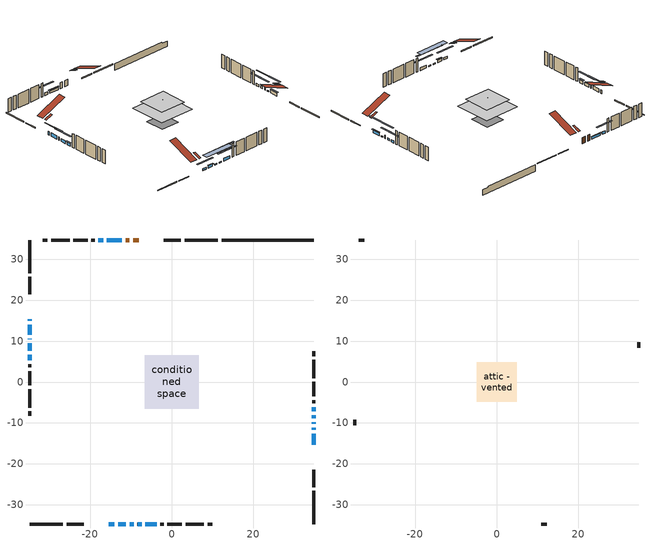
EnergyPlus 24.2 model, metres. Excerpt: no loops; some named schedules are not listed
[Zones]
conditioned space
 floor outside (Floor1 construction): -2.36,-2.36 -2.36,2.36 2.36,2.36 2.36,-2.36 z0.46
 floor adiabatic (AdiabaticFloorConstruction): -6.56,-6.56 -6.56,6.56 6.56,6.56 6.56,-6.56 z2.9
 floor foundation (Slab1 construction): -3.48,-3.48 -3.48,3.48 3.48,3.48 3.48,-3.48 z-1.83
 floor foundation (Slab2 construction): -2.5,-2.5 -2.5,2.5 2.5,2.5 2.5,-2.5 z0
 wall outside (RimJoist1 construction): 11.26,34.75 3.15,34.75 / -34.75,-34.75 -26.63,-34.75 / -34.75,34.75 -34.75,26.63 / 34.75,-34.75 34.75,-26.63 z0.46:0.76
 wall outside (RimJoist2 construction): 2.22,34.75 -2.01,34.75 / -25.7,-34.75 -21.47,-34.75 / -34.75,25.7 -34.75,21.47 / 34.75,-25.7 34.75,-21.47 z0.46:0.76
 wall outside (AdiabaticWallConstruction 1): -8.08,34.75 -9.48,34.75 / -10.41,34.75 -11.3,34.75 z0.46:2.49
 wall outside (AdiabaticWallConstruction): -34.75,15.41 -34.75,14.99 / -34.75,10.59 -34.75,10.4 / 34.75,-10.25 34.75,-9.83 z0.46:1.68; -15.41,-34.75 -14.01,-34.75 z0.46:1.07; -34.75,14.06 -34.75,11.52 z0.46:1.73; 34.75,-15.41 34.75,-12.61 / -34.75,9.47 -34.75,7.64 / -34.75,6.72 -34.75,5.32 z0.46:1.53; -12.22,34.75 -15.88,34.75 / -13.08,-34.75 -11.25,-34.75 z0.46:1.27; 34.75,-11.69 34.75,-11.17 / -10.33,-34.75 -9.31,-34.75 / -8.38,-34.75 -7.36,-34.75 z0.46:0.82; 34.75,-8.9 34.75,-8.09 / 34.75,-7.16 34.75,-6.14 z0.46:1.28; -16.81,34.75 -17.93,34.75 / -6.43,-34.75 -3.69,-34.75 z0.46:1.38
 wall outside (Wall1 construction): -18.86,34.75 -19.64,34.75 / -2.76,-34.75 -1.98,-34.75 / -34.75,4.39 -34.75,3.61 / 34.75,-5.21 34.75,-4.43 z0.46:5.34
 wall outside (Wall2 construction): -20.57,34.75 -24.09,34.75 / -1.05,-34.75 2.47,-34.75 / -34.75,2.68 -34.75,-0.84 / 34.75,-3.5 34.75,0.02 z0.46:5.34
 wall outside (Wall3 construction): -25.01,34.75 -29.49,34.75 / 3.4,-34.75 7.88,-34.75 / -34.75,-1.77 -34.75,-6.25 / 34.75,0.95 34.75,5.42 z0.46:5.34
 wall outside (Wall4 construction): -30.42,34.75 -31.55,34.75 / 8.8,-34.75 9.93,-34.75 / -34.75,-7.18 -34.75,-8.3 / 34.75,6.35 34.75,7.48 z0.46:5.34
 wall foundation (FoundationWall1 construction): 12.19,34.75,-1.83 12.19,34.75,0.46 32.49,34.75,0.46 32.49,34.75,0.06 34.75,34.75,0.06 34.75,34.75,-1.83
 window (WindowConstruction 11): -34.75,15.41 -34.75,14.99 z0.46:1.68
 window (WindowConstruction 4): -15.41,-34.75 -14.01,-34.75 z0.46:1.07
 window (WindowConstruction 5): -34.75,14.06 -34.75,11.52 z0.46:1.73
 window (WindowConstruction 6): 34.75,-15.41 34.75,-12.61 z0.46:1.53
 window (WindowConstruction 7): -12.22,34.75 -15.88,34.75 z0.46:1.27
 window (WindowConstruction 8): -13.08,-34.75 -11.25,-34.75 z0.46:1.27
 window (WindowConstruction 12): -34.75,10.59 -34.75,10.4 z0.46:1.68
 window (WindowConstruction 9): -34.75,9.47 -34.75,7.64 z0.46:1.53
 window (WindowConstruction 10): -34.75,6.71 -34.75,5.32 z0.46:1.53
 window (WindowConstruction 14): 34.75,-11.69 34.75,-11.18 z0.46:0.82
 window (WindowConstruction 15): -10.32,-34.75 -9.31,-34.75 z0.46:0.82
 window (WindowConstruction 16): -8.38,-34.75 -7.36,-34.75 z0.46:0.82
 window (WindowConstruction 13): 34.75,-10.25 34.75,-9.83 z0.46:1.68
 window (WindowConstruction): 34.75,-8.9 34.75,-8.09 z0.46:1.27
 window (WindowConstruction 1): 34.75,-7.16 34.75,-6.14 z0.46:1.27
 window (WindowConstruction 2): -16.81,34.75 -17.93,34.75 z0.46:1.37
 window (WindowConstruction 3): -6.43,-34.75 -3.69,-34.75 z0.46:1.37
 door (Door): -8.08,34.75 -9.48,34.75 z0.46:2.49
 door (Door 1): -10.41,34.75 -11.29,34.75 z0.46:2.49
 ceiling adiabatic (AdiabaticFloorConstruction): 6.56,-6.56 6.56,6.56 -6.56,6.56 -6.56,-6.56 z2.9
 roof outside (Roof2 construction): -7.15,34.75,5.34 -7.15,32.2,6.4 -6.46,32.2,6.4 -6.46,34.75,5.34; -16.34,-34.75,5.34 -16.34,-32.2,6.4 -17.03,-32.2,6.4 -17.03,-34.75,5.34; -34.75,16.34,5.34 -32.2,16.34,6.4 -32.2,17.03,6.4 -34.75,17.03,5.34; 34.75,-16.34,5.34 32.2,-16.34,6.4 32.2,-17.03,6.4 34.75,-17.03,5.34
attic - vented
 floor to conditioned space (Floor2 construction Reversed): -4.88,-4.88 -4.88,4.88 4.88,4.88 4.88,-4.88 z5.34
 floor to conditioned space (Floor4 construction Reversed): -0.96,-0.96 -0.96,0.96 0.96,0.96 0.96,-0.96 z5.34
 wall outside (Wall5 construction): -32.48,34.75 -33.82,34.75 / 10.86,-34.75 12.2,-34.75 / -34.75,-9.23 -34.75,-10.57 / 34.75,8.41 34.75,9.75 z0.46:5.34
 roof outside (Roof1 construction): -5.53,34.75,5.34 -5.53,25.19,9.32 -2.94,25.19,9.32 -2.94,34.75,5.34; -17.95,-34.75,5.34 -17.95,-25.19,9.32 -20.54,-25.19,9.32 -20.54,-34.75,5.34; -34.75,17.95,5.34 -25.19,17.95,9.32 -25.19,20.54,9.32 -34.75,20.54,5.34; 34.75,-17.95,5.34 25.19,-17.95,9.32 25.19,-20.54,9.32 34.75,-20.54,5.34
shading: -11.37,-34.75 -18.05,-34.75 -18.05,-35.16 -11.37,-35.16 z3.71; -34.75,8.88 -34.75,16.7 -35.16,16.7 -35.16,8.88 z4.37; 34.75,-12.41 34.75,-15.61 35.16,-15.61 35.16,-12.41 z1.73; -16.08,34.75 -12.02,34.75 -12.02,35.16 -16.08,35.16 z1.47; -11.05,-34.75 -13.28,-34.75 -13.28,-35.16 -11.05,-35.16 z1.47; -34.75,5 -34.75,12.11 -35.16,12.11 -35.16,5 z4.17; -34.75,5.12 -34.75,6.92 -35.16,6.92 -35.16,5.12 z1.73; 34.75,-6.1 34.75,-16.77 35.16,-16.77 35.16,-6.1 z5.9; -4.23,-34.75 -15.4,-34.75 -15.4,-36.57 -4.23,-36.57 z5.9; -2.28,-34.75 -13.46,-34.75 -13.46,-35.16 -2.28,-35.16 z5.9; 34.75,-5.45 34.75,-11.54 35.16,-11.54 35.16,-5.45 z3.91; 34.75,-3.5 34.75,-9.8 35.16,-9.8 35.16,-3.5 z3.91; -20.57,34.75 -14.17,34.75 -14.17,35.16 -20.57,35.16 z4.01; -1.05,-34.75 -9.07,-34.75 -9.07,-35.16 -1.05,-35.16 z4.01
[Building]
Building 1: Terrain=Suburbs
[Site:Location]
Halifax Intl AP_NS: Latitude {deg}=44.88; Longitude {deg}=-63.51; Time Zone {hr}=-4; Elevation {m}=145; Keep Site Location Information=Yes
[Site:GroundTemperature:Shallow]
3.15511, 1.33576, 1.19006, 2.05344, 5.51939, 8.9692, 11.96, 13.8546, 14.0156, 12.4746, 9.56009, 6.2161
[Site:WaterMainsTemperature]
Calculation Method=Schedule; Temperature Schedule=mains temperature schedule
[Material] Roughness=Rough; Thermal Absorptance=0.9
Name | Thickness {m} | Conductivity {W/m-K} | Density {kg/m3} | Specific Heat {J/kg-K} | Solar Absorptance | Visible Absorptance
asphalt or fiberglass shingles | 0.00635 | 0.162714 | 1121.4 | 1465.45 | 0.4 | 0.4
ceiling stud and cavity | 0.1397 | 0.117711 | 65.682 | 1177.47 | 0.7 | 0.7
ceiling stud and cavity 1 | 0.1397 | 0.119845 | 65.682 | 1177.47 | 0.7 | 0.7
concrete 4.0 in. | 0.1016 | 1.803125 | 2242.8 | 837.4 | 0.7 | 0.7
concrete 8.0 in. | 0.2032 | 1.803125 | 2242.8 | 837.4 | 0.7 | 0.7
door material | 0.04445 | 0.0451087 | 512.64 | 1214.23 | 0.7 | 0.7
door material 1 | 0.04445 | 0.20624 | 512.64 | 1214.23 | 0.7 | 0.7
floor covering | 0.0127 | 0.0433444 | 54.468 | 1339.84 | 0.6 | 0.6
floor rigid ins; wall rigid ins | 0.512978 | 0.029427 | 32.04 | 1214.23 | 0.7 | 0.7
floor stud and cavity | 0.1397 | 0.0922318 | 92.3553 | 1139.71 | 0.7 | 0.7
floor stud and cavity 1 | 0.1397 | 1.75129 | 37.0049 | 1207.88 | 0.7 | 0.7
furniture material conditioned space 1 | 0.1524 | 0.115458 | 640.8 | 1214.23 | 0.6 | 0.6
gypsum board | 0.0127 | 0.160291 | 801 | 837.4 | 0.6 | 0.6
osb sheathing 0.5 in. | 0.0127 | 0.115458 | 512.64 | 1214.23 | 0.7 | 0.7
osb sheathing 0.75 in. | 0.01905 | 0.115458 | 512.64 | 1214.23 | 0.7 | 0.7
osb sheathing 2.0 in. | 0.0508 | 0.115458 | 512.64 | 1214.23 | 0.7 | 0.7
rim joist stud and cavity | 0.0508 | 0.0410046 | 125.044 | 1163.47 | 0.6 | 0.6
rim joist stud and cavity 1 | 0.0508 | 0.126838 | 50.32683 | 1063.81 | 0.6 | 0.6
roof stud and cavity | 0.2032 | 0.18598 | 78.34581 | 1123.46 | 0.7 | 0.7
wall stud and cavity | 0.1397 | 0.144515 | 139.0536 | 1170.24 | 0.7 | 0.7
wall stud and cavity 1 | 0.1397 | 0.105503 | 139.0536 | 1170.24 | 0.7 | 0.7
wall stud and cavity 2 | 0.1397 | 0.105084 | 139.0536 | 1170.24 | 0.7 | 0.7
wall stud and cavity 3 | 0.1397 | 0.127966 | 139.0536 | 1170.24 | 0.7 | 0.7
wall stud and cavity 4 | 0.0889 | 6.1454 | 50.32683 | 1063.81 | 0.6 | 0.6
wall stud and cavity 5 | 0.0889 | 0.380278 | 52.3479 | 1209.89 | 0.7 | 0.7
wall stud and cavity 6 | 0.0889 | 0.391764 | 83.0341 | 1211.67 | 0.7 | 0.7
wood siding | 0.0254 | 0.102417 | 544.68 | 1172.36 | 0.4 | 0.4
wood siding 1 | 0.00254 | 0.102417 | 544.68 | 1172.36 | 0.4 | 0.4
wood siding 2; wood siding 3; wood siding 4 | 0.0254 | 0.102417 | 544.68 | 1172.36 | 0.7 | 0.7
[WindowMaterial:SimpleGlazingSystem]
Name | U-Factor {W/m2-K} | Solar Heat Gain Coefficient
WindowMaterial | 2.98038 | 0.53
WindowMaterial 1 | 2.96903 | 0.55
WindowMaterial 10 | 3.09792 | 0.48
WindowMaterial 11 | 4.13188 | 0.39
WindowMaterial 2 | 3.003662 | 0.49
WindowMaterial 3 | 2.96619 | 0.55
WindowMaterial 4 | 2.98322 | 0.54
WindowMaterial 5 | 2.89351 | 0.69
WindowMaterial 6 | 2.93609 | 0.6
WindowMaterial 7 | 2.97414 | 0.54
WindowMaterial 8 | 2.92644 | 0.62
WindowMaterial 9 | 2.986628 | 0.6
[Construction]
AdiabaticFloorConstruction: floor stud and cavity 1, floor rigid ins, osb sheathing 0.75 in., floor covering
AdiabaticWallConstruction: wood siding 3, wall rigid ins, wall stud and cavity 5, gypsum board
AdiabaticWallConstruction 1: wood siding 4, wall rigid ins, wall stud and cavity 5, gypsum board
Door: door material
Door 1: door material 1
Floor1 construction: floor stud and cavity, osb sheathing 0.75 in., floor covering
Floor2 construction Reversed: gypsum board, ceiling stud and cavity
Floor4 construction Reversed: gypsum board, ceiling stud and cavity 1
FoundationWall1 construction: concrete 8.0 in.
furniture construction conditioned space 1: furniture material conditioned space 1
PartitionWallConstruction: gypsum board, wall stud and cavity 6, gypsum board
RimJoist1 construction: wood siding 2, osb sheathing 2.0 in., rim joist stud and cavity
RimJoist2 construction: wood siding 2, rim joist stud and cavity 1
Roof1 construction: asphalt or fiberglass shingles
Roof2 construction: asphalt or fiberglass shingles, osb sheathing 0.75 in., roof stud and cavity, gypsum board
Slab1 construction; Slab2 construction: concrete 4.0 in.
Wall1 construction: wood siding, osb sheathing 0.5 in., wall stud and cavity, gypsum board
Wall2 construction: wood siding, osb sheathing 0.5 in., wall stud and cavity 1, gypsum board
Wall3 construction: wood siding, osb sheathing 0.5 in., wall stud and cavity 2, gypsum board
Wall4 construction: wood siding, osb sheathing 0.5 in., wall stud and cavity 3, gypsum board
Wall5 construction: wood siding 1, wall stud and cavity 4
WindowConstruction: WindowMaterial
WindowConstruction 1: WindowMaterial 1
WindowConstruction 10; WindowConstruction 6: WindowMaterial 6
WindowConstruction 11; WindowConstruction 13: WindowMaterial 9
WindowConstruction 12: WindowMaterial 10
WindowConstruction 14; WindowConstruction 15; WindowConstruction 16: WindowMaterial 11
WindowConstruction 2: WindowMaterial 2
WindowConstruction 3: WindowMaterial 3
WindowConstruction 4: WindowMaterial 4
WindowConstruction 5: WindowMaterial 5
WindowConstruction 7; WindowConstruction 8: WindowMaterial 7
WindowConstruction 9: WindowMaterial 8
[Zone] Multiplier=1; Part of Total Floor Area=Yes
Name | Volume {m3}
attic - vented | 63.0956
conditioned space | 566.5
[Space]
Name | Zone | Volume {m3}
attic - vented 1 | attic - vented | 63.0956
conditioned space 1 | conditioned space | 566.5
[ZoneInfiltration:EffectiveLeakageArea]
infil attic - vented 1: Zone or Space=attic - vented 1; Schedule=Always On Discrete; Effective Air Leakage Area {cm2}=3544.48; Stack Coefficient=0.000616034; Wind Coefficient=1.67696e-05
[ZoneMixing]
whole house fan mix: Zone or Space=attic - vented; Schedule=Always On Continuous; Design Flow Rate Calculation Method=Flow/Zone; Design Flow Rate {m3/s}=0; Source Zone or Space=conditioned space
[SurfaceProperty:ExposedFoundationPerimeter] Exposed Perimeter Calculation Method=TotalExposedPerimeter
Name | Total Exposed Perimeter {m}
Slab1 | 22.555
Slab2 | 9.754
[InternalMass] Zone or ZoneList=conditioned space; Space or SpaceList=conditioned space 1
Name | Construction | Surface Area {m2}
furniture mass conditioned space 1 | furniture construction conditioned space 1 | 107.004
partition wall mass | PartitionWallConstruction | 267.511
[Lights]
interior lighting: Zone or ZoneList or Space or SpaceList=conditioned space 1; Schedule=interior lighting schedule; Design Level Calculation Method=LightingLevel; Lighting Level {W}=343.2; Return Air Fraction=0; Fraction Radiant=0.6; Fraction Visible=0.2; Fraction Replaceable=1
[People]
occupants: Zone or ZoneList or Space or SpaceList=conditioned space 1; Number of People Schedule=occupants schedule; Number of People Calculation Method=People; Number of People=3; Fraction Radiant=0.314171; Sensible Heat Fraction=0.56303; Activity Level Schedule=occupants activity schedule; Carbon Dioxide Generation Rate {m3/s-W}=0; Enable ASHRAE 55 Comfort Warnings=No; Mean Radiant Temperature Calculation Type=EnclosureAveraged
[ElectricEquipment] Zone or ZoneList or Space or SpaceList=conditioned space 1; Design Level Calculation Method=EquipmentLevel
Name | Schedule | Design Level {W} | Fraction Latent | Fraction Radiant | Fraction Lost
clothes dryer | clothes dryer schedule | 140.772 | 0.015 | 0.081 | 0.85
clothes washer | clothes washer schedule | 32.1985 | 0.03 | 0.162 | 0.7
cooking range | cooking range schedule | 215.147 | 0.08 | 0.432 | 0.2
dishwasher | dishwasher schedule | 66.8632 | 0.3 | 0.18 | 0.4
fridge | fridge schedule | 72.9452 | 0 | 0.6 | 0
mech vent bath fan 0 | mech vent bath fan 0 schedule | 75.3 | 0 | 0 | 1
mech vent bath fan 1 | mech vent bath fan 1 schedule | 75.3 | 0 | 0 | 1
mech vent house fan | mech vent house fan schedule | 0 | 0 | 0 | 1
mech vent house fan cfis | mech vent house fan cfis schedule | 0 | 0 | 0 | 0
mech vent range fan 0 | mech vent range fan 0 schedule | 57 | 0 | 0 | 1
misc plug loads | misc plug loads schedule | 494.7 | 0.045 | 0.513 | 0.1
whole house fan | Always On Discrete | 0 | 0 | 0 | 1
[OtherEquipment] Zone or ZoneList or Space or SpaceList=conditioned space 1; Design Level Calculation Method=EquipmentLevel
Name | Fuel Type | Schedule | Design Level {W} | Fraction Latent | Fraction Radiant | Fraction Lost
clothes dryer 1 | Electricity | clothes dryer schedule | 0 | 0.015 | 0.081 | 0.85
cooking range 1 | Electricity | cooking range schedule | 0 | 0.08 | 0.432 | 0.2
general water use latent | None | general water use schedule | 62.594 | 1 | 0 | 0
general water use sensible | None | general water use schedule | -61.6891 | 0 | 0.6 | 0
mech vent house fan latent load | None | Always On Discrete | 0 | 1 | 0 | 0
mech vent house fan sensible load | None | Always On Discrete | 0 | 0 | 0 | 0
water heater energy adjustment1 | FuelOilNo2 | Always On Discrete | 0.01 | 0 | 0 | 1
[ZoneInfiltration:DesignFlowRate] Zone or ZoneList or Space or SpaceList=conditioned space 1; Schedule=Always On Discrete; Design Flow Rate Calculation Method=Flow/Zone; Design Flow Rate {m3/s}=0
infil flow; natural vent flow; whole house fan flow
[Foundation:Kiva] Initial Indoor Air Temperature {C}=18; Wall Depth Below Slab {m}=0.2032
Name | Wall Height Above Grade {m}
Foundation Kiva 1 | 0.460004
Foundation Kiva 2 | 0.1016
[Foundation:Kiva:Settings]
Soil Conductivity {W/m-K}=0.849921; Soil Density {kg/m3}=1842.3; Soil Specific Heat {J/kg-K}=418.7; Ground Solar Absorptivity=0.9; Ground Thermal Absorptivity=0.9; Ground Surface Roughness {m}=0.03; Far-Field Width {m}=40; Deep-Ground Boundary Condition=ZeroFlux; Deep-Ground Depth {m}=40; Minimum Cell Dimension {m}=0.2; Maximum Cell Growth Coefficient=3; Simulation Timestep=Timestep
[Exterior:Lights]
exterior lighting: Schedule=exterior lighting schedule; Design Level {W}=75.6
[Schedule:Constant]
Name | Hourly Value
Always On Continuous; mech vent house fan schedule; mech vent house fan cfis schedule; Always On Discrete | 1
occupants activity schedule | 117.228
fridge schedule | 0
[Schedule:Week:Daily]
interior lighting schedule Week Rule - Jan1-Jan27: interior lighting schedule day, interior lighting schedule day, interior lighting schedule day, interior lighting schedule day, interior lighting schedule day, interior lighting schedule day, interior lighting schedule day, interior lighting schedule default day, interior lighting schedule default day, interior lighting schedule default day, interior lighting schedule default day, interior lighting schedule default day
interior lighting schedule Week Rule - Jan28-Feb3: interior lighting schedule day, interior lighting schedule day, interior lighting schedule day, interior lighting schedule day, interior lighting schedule day 1, interior lighting schedule day 1, interior lighting schedule day 1, interior lighting schedule default day, interior lighting schedule default day, interior lighting schedule default day, interior lighting schedule default day, interior lighting schedule default day
interior lighting schedule Week Rule - Feb4-Feb24: interior lighting schedule day 1, interior lighting schedule day 1, interior lighting schedule day 1, interior lighting schedule day 1, interior lighting schedule day 1, interior lighting schedule day 1, interior lighting schedule day 1, interior lighting schedule default day, interior lighting schedule default day, interior lighting schedule default day, interior lighting schedule default day, interior lighting schedule default day
interior lighting schedule Week Rule - Feb25-Mar3: interior lighting schedule day 1, interior lighting schedule day 1, interior lighting schedule day 1, interior lighting schedule day 1, interior lighting schedule day 2, interior lighting schedule day 2, interior lighting schedule day 2, interior lighting schedule default day, interior lighting schedule default day, interior lighting schedule default day, interior lighting schedule default day, interior lighting schedule default day
interior lighting schedule Week Rule - Mar4-Mar31: interior lighting schedule day 2, interior lighting schedule day 2, interior lighting schedule day 2, interior lighting schedule day 2, interior lighting schedule day 2, interior lighting schedule day 2, interior lighting schedule day 2, interior lighting schedule default day, interior lighting schedule default day, interior lighting schedule default day, interior lighting schedule default day, interior lighting schedule default day
interior lighting schedule Week Rule - Apr1-Apr28: interior lighting schedule day 3, interior lighting schedule day 3, interior lighting schedule day 3, interior lighting schedule day 3, interior lighting schedule day 3, interior lighting schedule day 3, interior lighting schedule day 3, interior lighting schedule default day, interior lighting schedule default day, interior lighting schedule default day, interior lighting schedule default day, interior lighting schedule default day
interior lighting schedule Week Rule - Apr29-May5: interior lighting schedule day 3, interior lighting schedule day 3, interior lighting schedule day 4, interior lighting schedule day 4, interior lighting schedule day 4, interior lighting schedule day 4, interior lighting schedule day 4, interior lighting schedule default day, interior lighting schedule default day, interior lighting schedule default day, interior lighting schedule default day, interior lighting schedule default day
interior lighting schedule Week Rule - May6-May26: interior lighting schedule day 4, interior lighting schedule day 4, interior lighting schedule day 4, interior lighting schedule day 4, interior lighting schedule day 4, interior lighting schedule day 4, interior lighting schedule day 4, interior lighting schedule default day, interior lighting schedule default day, interior lighting schedule default day, interior lighting schedule default day, interior lighting schedule default day
interior lighting schedule Week Rule - May27-Jun2: interior lighting schedule day 4, interior lighting schedule day 4, interior lighting schedule day 4, interior lighting schedule day 4, interior lighting schedule day 4, interior lighting schedule day 5, interior lighting schedule day 5, interior lighting schedule default day, interior lighting schedule default day, interior lighting schedule default day, interior lighting schedule default day, interior lighting schedule default day
interior lighting schedule Week Rule - Jun3-Jun30: interior lighting schedule day 5, interior lighting schedule day 5, interior lighting schedule day 5, interior lighting schedule day 5, interior lighting schedule day 5, interior lighting schedule day 5, interior lighting schedule day 5, interior lighting schedule default day, interior lighting schedule default day, interior lighting schedule default day, interior lighting schedule default day, interior lighting schedule default day
interior lighting schedule Week Rule - Jul1-Jul28: interior lighting schedule day 6, interior lighting schedule day 6, interior lighting schedule day 6, interior lighting schedule day 6, interior lighting schedule day 6, interior lighting schedule day 6, interior lighting schedule day 6, interior lighting schedule default day, interior lighting schedule default day, interior lighting schedule default day, interior lighting schedule default day, interior lighting schedule default day
interior lighting schedule Week Rule - Jul29-Aug4: interior lighting schedule day 6, interior lighting schedule day 6, interior lighting schedule day 6, interior lighting schedule day 7, interior lighting schedule day 7, interior lighting schedule day 7, interior lighting schedule day 7, interior lighting schedule default day, interior lighting schedule default day, interior lighting schedule default day, interior lighting schedule default day, interior lighting schedule default day
interior lighting schedule Week Rule - Aug5-Aug25: interior lighting schedule day 7, interior lighting schedule day 7, interior lighting schedule day 7, interior lighting schedule day 7, interior lighting schedule day 7, interior lighting schedule day 7, interior lighting schedule day 7, interior lighting schedule default day, interior lighting schedule default day, interior lighting schedule default day, interior lighting schedule default day, interior lighting schedule default day
interior lighting schedule Week Rule - Aug26-Sep1: interior lighting schedule day 7, interior lighting schedule day 7, interior lighting schedule day 7, interior lighting schedule day 7, interior lighting schedule day 7, interior lighting schedule day 7, interior lighting schedule day 8, interior lighting schedule default day, interior lighting schedule default day, interior lighting schedule default day, interior lighting schedule default day, interior lighting schedule default day
interior lighting schedule Week Rule - Sep2-Sep29: interior lighting schedule day 8, interior lighting schedule day 8, interior lighting schedule day 8, interior lighting schedule day 8, interior lighting schedule day 8, interior lighting schedule day 8, interior lighting schedule day 8, interior lighting schedule default day, interior lighting schedule default day, interior lighting schedule default day, interior lighting schedule default day, interior lighting schedule default day
interior lighting schedule Week Rule - Sep30-Oct6: interior lighting schedule day 8, interior lighting schedule day 9, interior lighting schedule day 9, interior lighting schedule day 9, interior lighting schedule day 9, interior lighting schedule day 9, interior lighting schedule day 9, interior lighting schedule default day, interior lighting schedule default day, interior lighting schedule default day, interior lighting schedule default day, interior lighting schedule default day
interior lighting schedule Week Rule - Oct7-Oct27: interior lighting schedule day 9, interior lighting schedule day 9, interior lighting schedule day 9, interior lighting schedule day 9, interior lighting schedule day 9, interior lighting schedule day 9, interior lighting schedule day 9, interior lighting schedule default day, interior lighting schedule default day, interior lighting schedule default day, interior lighting schedule default day, interior lighting schedule default day
interior lighting schedule Week Rule - Oct28-Nov3: interior lighting schedule day 9, interior lighting schedule day 9, interior lighting schedule day 9, interior lighting schedule day 9, interior lighting schedule day 10, interior lighting schedule day 10, interior lighting schedule day 10, interior lighting schedule default day, interior lighting schedule default day, interior lighting schedule default day, interior lighting schedule default day, interior lighting schedule default day
interior lighting schedule Week Rule - Nov4-Nov24: interior lighting schedule day 10, interior lighting schedule day 10, interior lighting schedule day 10, interior lighting schedule day 10, interior lighting schedule day 10, interior lighting schedule day 10, interior lighting schedule day 10, interior lighting schedule default day, interior lighting schedule default day, interior lighting schedule default day, interior lighting schedule default day, interior lighting schedule default day
interior lighting schedule Week Rule - Nov25-Dec1: interior lighting schedule day 10, interior lighting schedule day 10, interior lighting schedule day 10, interior lighting schedule day 10, interior lighting schedule day 10, interior lighting schedule day 10, interior lighting schedule day 11, interior lighting schedule default day, interior lighting schedule default day, interior lighting schedule default day, interior lighting schedule default day, interior lighting schedule default day
interior lighting schedule Week Rule - Dec2-Dec31: interior lighting schedule day 11, interior lighting schedule day 11, interior lighting schedule day 11, interior lighting schedule day 11, interior lighting schedule day 11, interior lighting schedule day 11, interior lighting schedule day 11, interior lighting schedule default day, interior lighting schedule default day, interior lighting schedule default day, interior lighting schedule default day, interior lighting schedule default day
occupants schedule Week Rule - Jan1-Dec31: occupants schedule day, occupants schedule day, occupants schedule day, occupants schedule day, occupants schedule day, occupants schedule day, occupants schedule day, occupants schedule default day, occupants schedule default day, occupants schedule default day, occupants schedule default day, occupants schedule default day
clothes dryer schedule Week Rule - Jan1-Dec31: clothes dryer schedule day, clothes dryer schedule day, clothes dryer schedule day, clothes dryer schedule day, clothes dryer schedule day, clothes dryer schedule day, clothes dryer schedule day, clothes dryer schedule default day, clothes dryer schedule default day, clothes dryer schedule default day, clothes dryer schedule default day, clothes dryer schedule default day
clothes washer schedule Week Rule - Jan1-Dec31: clothes washer schedule day, clothes washer schedule day, clothes washer schedule day, clothes washer schedule day, clothes washer schedule day, clothes washer schedule day, clothes washer schedule day, clothes washer schedule default day, clothes washer schedule default day, clothes washer schedule default day, clothes washer schedule default day, clothes washer schedule default day
cooking range schedule Week Rule - Jan1-Dec31: cooking range schedule day, cooking range schedule day, cooking range schedule day, cooking range schedule day, cooking range schedule day, cooking range schedule day, cooking range schedule day, cooking range schedule default day, cooking range schedule default day, cooking range schedule default day, cooking range schedule default day, cooking range schedule default day
dishwasher schedule Week Rule - Jan1-Dec31: dishwasher schedule day, dishwasher schedule day, dishwasher schedule day, dishwasher schedule day, dishwasher schedule day, dishwasher schedule day, dishwasher schedule day, dishwasher schedule default day, dishwasher schedule default day, dishwasher schedule default day, dishwasher schedule default day, dishwasher schedule default day
mech vent bath fan 0 schedule Week Rule - Jan1-Dec31: mech vent bath fan 0 schedule day, mech vent bath fan 0 schedule day, mech vent bath fan 0 schedule day, mech vent bath fan 0 schedule day, mech vent bath fan 0 schedule day, mech vent bath fan 0 schedule day, mech vent bath fan 0 schedule day, mech vent bath fan 0 schedule default day, mech vent bath fan 0 schedule default day, mech vent bath fan 0 schedule default day, mech vent bath fan 0 schedule default day, mech vent bath fan 0 schedule default day
mech vent bath fan 1 schedule Week Rule - Jan1-Dec31: mech vent bath fan 1 schedule day, mech vent bath fan 1 schedule day, mech vent bath fan 1 schedule day, mech vent bath fan 1 schedule day, mech vent bath fan 1 schedule day, mech vent bath fan 1 schedule day, mech vent bath fan 1 schedule day, mech vent bath fan 1 schedule default day, mech vent bath fan 1 schedule default day, mech vent bath fan 1 schedule default day, mech vent bath fan 1 schedule default day, mech vent bath fan 1 schedule default day
mech vent range fan 0 schedule Week Rule - Jan1-Dec31: mech vent range fan 0 schedule day, mech vent range fan 0 schedule day, mech vent range fan 0 schedule day, mech vent range fan 0 schedule day, mech vent range fan 0 schedule day, mech vent range fan 0 schedule day, mech vent range fan 0 schedule day, mech vent range fan 0 schedule default day, mech vent range fan 0 schedule default day, mech vent range fan 0 schedule default day, mech vent range fan 0 schedule default day, mech vent range fan 0 schedule default day
misc plug loads schedule Week Rule - Jan1-Dec31: misc plug loads schedule day, misc plug loads schedule day, misc plug loads schedule day, misc plug loads schedule day, misc plug loads schedule day, misc plug loads schedule day, misc plug loads schedule day, misc plug loads schedule default day, misc plug loads schedule default day, misc plug loads schedule default day, misc plug loads schedule default day, misc plug loads schedule default day
general water use schedule Week Rule - Jan1-Dec31: general water use schedule day, general water use schedule day, general water use schedule day, general water use schedule day, general water use schedule day, general water use schedule day, general water use schedule day, general water use schedule default day, general water use schedule default day, general water use schedule default day, general water use schedule default day, general water use schedule default day
exterior lighting schedule Week Rule - Jan1-Jan27: exterior lighting schedule day, exterior lighting schedule day, exterior lighting schedule day, exterior lighting schedule day, exterior lighting schedule day, exterior lighting schedule day, exterior lighting schedule day, exterior lighting schedule default day, exterior lighting schedule default day, exterior lighting schedule default day, exterior lighting schedule default day, exterior lighting schedule default day
exterior lighting schedule Week Rule - Jan28-Feb3: exterior lighting schedule day, exterior lighting schedule day, exterior lighting schedule day, exterior lighting schedule day, exterior lighting schedule day 1, exterior lighting schedule day 1, exterior lighting schedule day 1, exterior lighting schedule default day, exterior lighting schedule default day, exterior lighting schedule default day, exterior lighting schedule default day, exterior lighting schedule default day
exterior lighting schedule Week Rule - Feb4-Feb24: exterior lighting schedule day 1, exterior lighting schedule day 1, exterior lighting schedule day 1, exterior lighting schedule day 1, exterior lighting schedule day 1, exterior lighting schedule day 1, exterior lighting schedule day 1, exterior lighting schedule default day, exterior lighting schedule default day, exterior lighting schedule default day, exterior lighting schedule default day, exterior lighting schedule default day
exterior lighting schedule Week Rule - Feb25-Mar3: exterior lighting schedule day 1, exterior lighting schedule day 1, exterior lighting schedule day 1, exterior lighting schedule day 1, exterior lighting schedule day 2, exterior lighting schedule day 2, exterior lighting schedule day 2, exterior lighting schedule default day, exterior lighting schedule default day, exterior lighting schedule default day, exterior lighting schedule default day, exterior lighting schedule default day
exterior lighting schedule Week Rule - Mar4-Mar31: exterior lighting schedule day 2, exterior lighting schedule day 2, exterior lighting schedule day 2, exterior lighting schedule day 2, exterior lighting schedule day 2, exterior lighting schedule day 2, exterior lighting schedule day 2, exterior lighting schedule default day, exterior lighting schedule default day, exterior lighting schedule default day, exterior lighting schedule default day, exterior lighting schedule default day
exterior lighting schedule Week Rule - Apr1-Apr28: exterior lighting schedule day 3, exterior lighting schedule day 3, exterior lighting schedule day 3, exterior lighting schedule day 3, exterior lighting schedule day 3, exterior lighting schedule day 3, exterior lighting schedule day 3, exterior lighting schedule default day, exterior lighting schedule default day, exterior lighting schedule default day, exterior lighting schedule default day, exterior lighting schedule default day
exterior lighting schedule Week Rule - Apr29-May5: exterior lighting schedule day 3, exterior lighting schedule day 3, exterior lighting schedule day 4, exterior lighting schedule day 4, exterior lighting schedule day 4, exterior lighting schedule day 4, exterior lighting schedule day 4, exterior lighting schedule default day, exterior lighting schedule default day, exterior lighting schedule default day, exterior lighting schedule default day, exterior lighting schedule default day
exterior lighting schedule Week Rule - May6-May26: exterior lighting schedule day 4, exterior lighting schedule day 4, exterior lighting schedule day 4, exterior lighting schedule day 4, exterior lighting schedule day 4, exterior lighting schedule day 4, exterior lighting schedule day 4, exterior lighting schedule default day, exterior lighting schedule default day, exterior lighting schedule default day, exterior lighting schedule default day, exterior lighting schedule default day
[Schedule:Year]
interior lighting schedule: interior lighting schedule Week Rule - Jan1-Jan27, 1, 1, 1, 27, interior lighting schedule Week Rule - Jan28-Feb3, 1, 28, 2, 3, interior lighting schedule Week Rule - Feb4-Feb24, 2, 4, 2, 24, interior lighting schedule Week Rule - Feb25-Mar3, 2, 25, 3, 3, interior lighting schedule Week Rule - Mar4-Mar31, 3, 4, 3, 31, interior lighting schedule Week Rule - Apr1-Apr28, 4, 1, 4, 28, interior lighting schedule Week Rule - Apr29-May5, 4, 29, 5, 5, interior lighting schedule Week Rule - May6-May26, 5, 6, 5, 26, interior lighting schedule Week Rule - May27-Jun2, 5, 27, 6, 2, interior lighting schedule Week Rule - Jun3-Jun30, 6, 3, 6, 30, interior lighting schedule Week Rule - Jul1-Jul28, 7, 1, 7, 28, interior lighting schedule Week Rule - Jul29-Aug4, 7, 29, 8, 4, interior lighting schedule Week Rule - Aug5-Aug25, 8, 5, 8, 25, interior lighting schedule Week Rule - Aug26-Sep1, 8, 26, 9, 1, interior lighting schedule Week Rule - Sep2-Sep29, 9, 2, 9, 29, interior lighting schedule Week Rule - Sep30-Oct6, 9, 30, 10, 6, interior lighting schedule Week Rule - Oct7-Oct27, 10, 7, 10, 27, interior lighting schedule Week Rule - Oct28-Nov3, 10, 28, 11, 3, interior lighting schedule Week Rule - Nov4-Nov24, 11, 4, 11, 24, interior lighting schedule Week Rule - Nov25-Dec1, 11, 25, 12, 1, interior lighting schedule Week Rule - Dec2-Dec31, 12, 2, 12, 31
occupants schedule: occupants schedule Week Rule - Jan1-Dec31, 1, 1, 12, 31
clothes dryer schedule: clothes dryer schedule Week Rule - Jan1-Dec31, 1, 1, 12, 31
clothes washer schedule: clothes washer schedule Week Rule - Jan1-Dec31, 1, 1, 12, 31
cooking range schedule: cooking range schedule Week Rule - Jan1-Dec31, 1, 1, 12, 31
dishwasher schedule: dishwasher schedule Week Rule - Jan1-Dec31, 1, 1, 12, 31
mech vent bath fan 0 schedule: mech vent bath fan 0 schedule Week Rule - Jan1-Dec31, 1, 1, 12, 31
mech vent bath fan 1 schedule: mech vent bath fan 1 schedule Week Rule - Jan1-Dec31, 1, 1, 12, 31
mech vent range fan 0 schedule: mech vent range fan 0 schedule Week Rule - Jan1-Dec31, 1, 1, 12, 31
misc plug loads schedule: misc plug loads schedule Week Rule - Jan1-Dec31, 1, 1, 12, 31
general water use schedule: general water use schedule Week Rule - Jan1-Dec31, 1, 1, 12, 31
exterior lighting schedule: exterior lighting schedule Week Rule - Jan1-Jan27, 1, 1, 1, 27, exterior lighting schedule Week Rule - Jan28-Feb3, 1, 28, 2, 3, exterior lighting schedule Week Rule - Feb4-Feb24, 2, 4, 2, 24, exterior lighting schedule Week Rule - Feb25-Mar3, 2, 25, 3, 3, exterior lighting schedule Week Rule - Mar4-Mar31, 3, 4, 3, 31, exterior lighting schedule Week Rule - Apr1-Apr28, 4, 1, 4, 28, exterior lighting schedule Week Rule - Apr29-May5, 4, 29, 5, 5, exterior lighting schedule Week Rule - May6-May26, 5, 6, 5, 26, exterior lighting schedule Week Rule - May27-Jun2, 5, 27, 6, 2, exterior lighting schedule Week Rule - Jun3-Jun30, 6, 3, 6, 30, exterior lighting schedule Week Rule - Jul1-Jul28, 7, 1, 7, 28, exterior lighting schedule Week Rule - Jul29-Aug4, 7, 29, 8, 4, exterior lighting schedule Week Rule - Aug5-Aug25, 8, 5, 8, 25, exterior lighting schedule Week Rule - Aug26-Sep1, 8, 26, 9, 1, exterior lighting schedule Week Rule - Sep2-Sep29, 9, 2, 9, 29, exterior lighting schedule Week Rule - Sep30-Oct6, 9, 30, 10, 6, exterior lighting schedule Week Rule - Oct7-Oct27, 10, 7, 10, 27, exterior lighting schedule Week Rule - Oct28-Nov3, 10, 28, 11, 3, exterior lighting schedule Week Rule - Nov4-Nov24, 11, 4, 11, 24, exterior lighting schedule Week Rule - Nov25-Dec1, 11, 25, 12, 1, exterior lighting schedule Week Rule - Dec2-Dec31, 12, 2, 12, 31
[Schedule:Compact]
mains temperature schedule: Through: 01/01, For: AllDays, Until: 24:00, 7.41, Through: 01/02, For: AllDays, Until: 24:00, 7.34833, Through: 01/03, For: AllDays, Until: 24:00, 7.28778, Through: 01/04, For: AllDays, Until: 24:00, 7.22889, Through: 01/05, For: AllDays, Until: 24:00, 7.17056, Through: 01/06, For: AllDays, Until: 24:00, 7.11333, Through: 01/07, For: AllDays, Until: 24:00, 7.05722, Through: 01/08, For: AllDays, Until: 24:00, 7.00167, Through: 01/09, For: AllDays, Until: 24:00, 6.94778, Through: 01/10, For: AllDays, Until: 24:00, 6.895, Through: 01/11, For: AllDays, Until: 24:00, 6.84333, Through: 01/12, For: AllDays, Until: 24:00, 6.79278, Through: 01/13, For: AllDays, Until: 24:00, 6.74389, Through: 01/14, For: AllDays, Until: 24:00, 6.69556, Through: 01/15, For: AllDays, Until: 24:00, 6.64889, Through: 01/16, For: AllDays, Until: 24:00, 6.60278, Through: 01/17, For: AllDays, Until: 24:00, 6.55833, Through: 01/18, For: AllDays, Until: 24:00, 6.515, Through: 01/19, For: AllDays, Until: 24:00, 6.47333, Through: 01/20, For: AllDays, Until: 24:00, 6.43278, Through: 01/21, For: AllDays, Until: 24:00, 6.39333, Through: 01/22, For: AllDays, Until: 24:00, 6.355, Through: 01/23, For: AllDays, Until: 24:00, 6.31833, Through: 01/24, For: AllDays, Until: 24:00, 6.28278, Through: 01/25, For: AllDays, Until: 24:00, 6.24889, Through: 01/26, For: AllDays, Until: 24:00, 6.21611, Through: 01/27, For: AllDays, Until: 24:00, 6.18444, Through: 01/28, For: AllDays, Until: 24:00, 6.15444, Through: 01/29, For: AllDays, Until: 24:00, 6.12556, Through: 01/30, For: AllDays, Until: 24:00, 6.09833, Through: 01/31, For: AllDays, Until: 24:00, 6.07222, Through: 02/01, For: AllDays, Until: 24:00, 6.04778, Through: 02/02, For: AllDays, Until: 24:00, 6.02444, Through: 02/03, For: AllDays, Until: 24:00, 6.00278, Through: 02/04, For: AllDays, Until: 24:00, 5.98222, Through: 02/05, For: AllDays, Until: 24:00, 5.96333, Through: 02/06, For: AllDays, Until: 24:00, 5.94556, Through: 02/07, For: AllDays, Until: 24:00, 5.92944, Through: 02/08, For: AllDays, Until: 24:00, 5.915, Through: 02/09, For: AllDays, Until: 24:00, 5.90167, Through: 02/10, For: AllDays, Until: 24:00, 5.89, Through: 02/11, For: AllDays, Until: 24:00, 5.87944, Through: 02/12, For: AllDays, Until: 24:00, 5.87056, Through: 02/13, For: AllDays, Until: 24:00, 5.86333, Through: 02/14, For: AllDays, Until: 24:00, 5.85722, Through: 02/15, For: AllDays, Until: 24:00, 5.85278, Through: 02/16, For: AllDays, Until: 24:00, 5.84944, Through: 02/17, For: AllDays, Until: 24:00, 5.84833, Through: 02/18, For: AllDays, Until: 24:00, 5.84778, Through: 02/19, For: AllDays, Until: 24:00, 5.84944, Through: 02/20, For: AllDays, Until: 24:00, 5.85167, Through: 02/21, For: AllDays, Until: 24:00, 5.85611, Through: 02/22, For: AllDays, Until: 24:00, 5.86167, Through: 02/23, For: AllDays, Until: 24:00, 5.86889, Through: 02/24, For: AllDays, Until: 24:00, 5.87722, Through: 02/25, For: AllDays, Until: 24:00, 5.88722, Through: 02/26, For: AllDays, Until: 24:00, 5.89889, Through: 02/27, For: AllDays, Until: 24:00, 5.91167, Through: 02/28, For: AllDays, Until: 24:00, 5.92611, Through: 03/01, For: AllDays, Until: 24:00, 5.94222, Through: 03/02, For: AllDays, Until: 24:00, 5.95944, Through: 03/03, For: AllDays, Until: 24:00, 5.97778, Through: 03/04, For: AllDays, Until: 24:00, 5.99778, Through: 03/05, For: AllDays, Until: 24:00, 6.01944, Through: 03/06, For: AllDays, Until: 24:00, 6.04222, Through: 03/07, For: AllDays, Until: 24:00, 6.06667, Through: 03/08, For: AllDays, Until: 24:00, 6.09222, Through: 03/09, For: AllDays, Until: 24:00, 6.11944, Through: 03/10, For: AllDays, Until: 24:00, 6.14778, Through: 03/11, For: AllDays, Until: 24:00, 6.17722, Through: 03/12, For: AllDays, Until: 24:00, 6.20833, Through: 03/13, For: AllDays, Until: 24:00, 6.24111, Through: 03/14, For: AllDays, Until: 24:00, 6.275, Through: 03/15, For: AllDays, Until: 24:00, 6.31, Through: 03/16, For: AllDays, Until: 24:00, 6.34667, Through: 03/17, For: AllDays, Until: 24:00, 6.38444, Through: 03/18, For: AllDays, Until: 24:00, 6.42333, Through: 03/19, For: AllDays, Until: 24:00, 6.46389, Through: 03/20, For: AllDays, Until: 24:00, 6.50556, Through: 03/21, For: AllDays, Until: 24:00, 6.54833, Through: 03/22, For: AllDays, Until: 24:00, 6.59278, Through: 03/23, For: AllDays, Until: 24:00, 6.63833, Through: 03/24, For: AllDays, Until: 24:00, 6.685, Through: 03/25, For: AllDays, Until: 24:00, 6.73278, Through: 03/26, For: AllDays, Until: 24:00, 6.78167, Through: 03/27, For: AllDays, Until: 24:00, 6.83167, Through: 03/28, For: AllDays, Until: 24:00, 6.88333, Through: 03/29, For: AllDays, Until: 24:00, 6.93611, Through: 03/30, For: AllDays, Until: 24:00, 6.98944, Through: 03/31, For: AllDays, Until: 24:00, 7.04444, Through: 04/01, For: AllDays, Until: 24:00, 7.1, Through: 04/02, For: AllDays, Until: 24:00, 7.15722, Through: 04/03, For: AllDays, Until: 24:00, 7.21556, Through: 04/04, For: AllDays, Until: 24:00, 7.27444, Through: 04/05, For: AllDays, Until: 24:00, 7.33444, Through: 04/06, For: AllDays, Until: 24:00, 7.39556, Through: 04/07, For: AllDays, Until: 24:00, 7.45778, Through: 04/08, For: AllDays, Until: 24:00, 7.52111, Through: 04/09, For: AllDays, Until: 24:00, 7.585, Through: 04/10, For: AllDays, Until: 24:00, 7.65, Through: 04/11, For: AllDays, Until: 24:00, 7.71611, Through: 04/12, For: AllDays, Until: 24:00, 7.78333, Through: 04/13, For: AllDays, Until: 24:00, 7.85111, Through: 04/14, For: AllDays, Until: 24:00, 7.91944, Through: 04/15, For: AllDays, Until: 24:00, 7.98889, Through: 04/16, For: AllDays, Until: 24:00, 8.05944, Through: 04/17, For: AllDays, Until: 24:00, 8.13056, Through: 04/18, For: AllDays, Until: 24:00, 8.20222, Through: 04/19, For: AllDays, Until: 24:00, 8.275, Through: 04/20, For: AllDays, Until: 24:00, 8.34833, Through: 04/21, For: AllDays, Until: 24:00, 8.42222, Through: 04/22, For: AllDays, Until: 24:00, 8.49722, Through: 04/23, For: AllDays, Until: 24:00, 8.57278, Through: 04/24, For: AllDays, Until: 24:00, 8.64889, Through: 04/25, For: AllDays, Until: 24:00, 8.72556, Through: 04/26, For: AllDays, Until: 24:00, 8.80278, Through: 04/27, For: AllDays, Until: 24:00, 8.88111, Through: 04/28, For: AllDays, Until: 24:00, 8.95944, Through: 04/29, For: AllDays, Until: 24:00, 9.03833, Through: 04/30, For: AllDays, Until: 24:00, 9.11778, Through: 05/01, For: AllDays, Until: 24:00, 9.19778, Through: 05/02, For: AllDays, Until: 24:00, 9.27833, Through: 05/03, For: AllDays, Until: 24:00, 9.35944, Through: 05/04, For: AllDays, Until: 24:00, 9.44056, Through: 05/05, For: AllDays, Until: 24:00, 9.52278, Through: 05/06, For: AllDays, Until: 24:00, 9.60444, Through: 05/07, For: AllDays, Until: 24:00, 9.68722, Through: 05/08, For: AllDays, Until: 24:00, 9.77, Through: 05/09, For: AllDays, Until: 24:00, 9.85278, Through: 05/10, For: AllDays, Until: 24:00, 9.93611, Through: 05/11, For: AllDays, Until: 24:00, 10.02, Through: 05/12, For: AllDays, Until: 24:00, 10.1039, Through: 05/13, For: AllDays, Until: 24:00, 10.1878, Through: 05/14, For: AllDays, Until: 24:00, 10.2722, Through: 05/15, For: AllDays, Until: 24:00, 10.3561, Through: 05/16, For: AllDays, Until: 24:00, 10.4406, Through: 05/17, For: AllDays, Until: 24:00, 10.5256, Through: 05/18, For: AllDays, Until: 24:00, 10.61, Through: 05/19, For: AllDays, Until: 24:00, 10.6944, Through: 05/20, For: AllDays, Until: 24:00, 10.7794, Through: 05/21, For: AllDays, Until: 24:00, 10.8639, Through: 05/22, For: AllDays, Until: 24:00, 10.9489, Through: 05/23, For: AllDays, Until: 24:00, 11.0333, Through: 05/24, For: AllDays, Until: 24:00, 11.1178, Through: 05/25, For: AllDays, Until: 24:00, 11.2022, Through: 05/26, For: AllDays, Until: 24:00, 11.2867, Through: 05/27, For: AllDays, Until: 24:00, 11.3711, Through: 05/28, For: AllDays, Until: 24:00, 11.455, Through: 05/29, For: AllDays, Until: 24:00, 11.5389, Through: 05/30, For: AllDays, Until: 24:00, 11.6222, Through: 05/31, For: AllDays, Until: 24:00, 11.7056, Through: 06/01, For: AllDays, Until: 24:00, 11.7883, Through: 06/02, For: AllDays, Until: 24:00, 11.8711, Through: 06/03, For: AllDays, Until: 24:00, 11.9539, Through: 06/04, For: AllDays, Until: 24:00, 12.0356, Through: 06/05, For: AllDays, Until: 24:00, 12.1172, Through: 06/06, For: AllDays, Until: 24:00, 12.1989, Through: 06/07, For: AllDays, Until: 24:00, 12.2794, Through: 06/08, For: AllDays, Until: 24:00, 12.36, Through: 06/09, For: AllDays, Until: 24:00, 12.44, Through: 06/10, For: AllDays, Until: 24:00, 12.5194, Through: 06/11, For: AllDays, Until: 24:00, 12.5983, Through: 06/12, For: AllDays, Until: 24:00, 12.6767, Through: 06/13, For: AllDays, Until: 24:00, 12.7544, Through: 06/14, For: AllDays, Until: 24:00, 12.8317, Through: 06/15, For: AllDays, Until: 24:00, 12.9083, Through: 06/16, For: AllDays, Until: 24:00, 12.9844, Through: 06/17, For: AllDays, Until: 24:00, 13.0594, Through: 06/18, For: AllDays, Until: 24:00, 13.1344, Through: 06/19, For: AllDays, Until: 24:00, 13.2083, Through: 06/20, For: AllDays, Until: 24:00, 13.2811, Through: 06/21, For: AllDays, Until: 24:00, 13.3539, Through: 06/22, For: AllDays, Until: 24:00, 13.4256, Through: 06/23, For: AllDays, Until: 24:00, 13.4967, Through: 06/24, For: AllDays, Until: 24:00, 13.5667, Through: 06/25, For: AllDays, Until: 24:00, 13.6361, Through: 06/26, For: AllDays, Until: 24:00, 13.7044, Through: 06/27, For: AllDays, Until: 24:00, 13.7717, Through: 06/28, For: AllDays, Until: 24:00, 13.8389, Through: 06/29, For: AllDays, Until: 24:00, 13.9044, Through: 06/30, For: AllDays, Until: 24:00, 13.9694, Through: 07/01, For: AllDays, Until: 24:00, 14.0333, Through: 07/02, For: AllDays, Until: 24:00, 14.0961, Through: 07/03, For: AllDays, Until: 24:00, 14.1583, Through: 07/04, For: AllDays, Until: 24:00, 14.2189, Through: 07/05, For: AllDays, Until: 24:00, 14.2789, Through: 07/06, For: AllDays, Until: 24:00, 14.3378, Through: 07/07, For: AllDays, Until: 24:00, 14.3956, Through: 07/08, For: AllDays, Until: 24:00, 14.4522, Through: 07/09, For: AllDays, Until: 24:00, 14.5083, Through: 07/10, For: AllDays, Until: 24:00, 14.5628, Through: 07/11, For: AllDays, Until: 24:00, 14.6161, Through: 07/12, For: AllDays, Until: 24:00, 14.6683, Through: 07/13, For: AllDays, Until: 24:00, 14.7194, Through: 07/14, For: AllDays, Until: 24:00, 14.7694, Through: 07/15, For: AllDays, Until: 24:00, 14.8183, Through: 07/16, For: AllDays, Until: 24:00, 14.8661, Through: 07/17, For: AllDays, Until: 24:00, 14.9122, Through: 07/18, For: AllDays, Until: 24:00, 14.9572, Through: 07/19, For: AllDays, Until: 24:00, 15.0011, Through: 07/20, For: AllDays, Until: 24:00, 15.0439, Through: 07/21, For: AllDays, Until: 24:00, 15.0856, Through: 07/22, For: AllDays, Until: 24:00, 15.1256, Through: 07/23, For: AllDays, Until: 24:00, 15.1644, Through: 07/24, For: AllDays, Until: 24:00, 15.2017, Through: 07/25, For: AllDays, Until: 24:00, 15.2383, Through: 07/26, For: AllDays, Until: 24:00, 15.2728, Through: 07/27, For: AllDays, Until: 24:00, 15.3067, Through: 07/28, For: AllDays, Until: 24:00, 15.3389, Through: 07/29, For: AllDays, Until: 24:00, 15.3694, Through: 07/30, For: AllDays, Until: 24:00, 15.3989, Through: 07/31, For: AllDays, Until: 24:00, 15.4272, Through: 08/01, For: AllDays, Until: 24:00, 15.4539, Through: 08/02, For: AllDays, Until: 24:00, 15.4794, Through: 08/03, For: AllDays, Until: 24:00, 15.5033, Through: 08/04, For: AllDays, Until: 24:00, 15.5261, Through: 08/05, For: AllDays, Until: 24:00, 15.5472, Through: 08/06, For: AllDays, Until: 24:00, 15.5667, Through: 08/07, For: AllDays, Until: 24:00, 15.585, Through: 08/08, For: AllDays, Until: 24:00, 15.6022, Through: 08/09, For: AllDays, Until: 24:00, 15.6172, Through: 08/10, For: AllDays, Until: 24:00, 15.6317, Through: 08/11, For: AllDays, Until: 24:00, 15.6439, Through: 08/12, For: AllDays, Until: 24:00, 15.655, Through: 08/13, For: AllDays, Until: 24:00, 15.665, Through: 08/14, For: AllDays, Until: 24:00, 15.6733, Through: 08/15, For: AllDays, Until: 24:00, 15.68, Through: 08/16, For: AllDays, Until: 24:00, 15.6856, Through: 08/17, For: AllDays, Until: 24:00, 15.6894, Through: 08/18, For: AllDays, Until: 24:00, 15.6917, Through: 08/19, For: AllDays, Until: 24:00, 15.6928, Through: 08/20, For: AllDays, Until: 24:00, 15.6922, Through: 08/21, For: AllDays, Until: 24:00, 15.69, Through: 08/22, For: AllDays, Until: 24:00, 15.6867, Through: 08/23, For: AllDays, Until: 24:00, 15.6822, Through: 08/24, For: AllDays, Until: 24:00, 15.6756, Through: 08/25, For: AllDays, Until: 24:00, 15.6678, Through: 08/26, For: AllDays, Until: 24:00, 15.6589, Through: 08/27, For: AllDays, Until: 24:00, 15.6478, Through: 08/28, For: AllDays, Until: 24:00, 15.6361, Through: 08/29, For: AllDays, Until: 24:00, 15.6222, Through: 08/30, For: AllDays, Until: 24:00, 15.6072, Through: 08/31, For: AllDays, Until: 24:00, 15.5911, Through: 09/01, For: AllDays, Until: 24:00, 15.5733, Through: 09/02, For: AllDays, Until: 24:00, 15.5539, Through: 09/03, For: AllDays, Until: 24:00, 15.5333, Through: 09/04, For: AllDays, Until: 24:00, 15.5111, Through: 09/05, For: AllDays, Until: 24:00, 15.4878, Through: 09/06, For: AllDays, Until: 24:00, 15.4628, Through: 09/07, For: AllDays, Until: 24:00, 15.4367, Through: 09/08, For: AllDays, Until: 24:00, 15.4089, Through: 09/09, For: AllDays, Until: 24:00, 15.38, Through: 09/10, For: AllDays, Until: 24:00, 15.3494, Through: 09/11, For: AllDays, Until: 24:00, 15.3178, Through: 09/12, For: AllDays, Until: 24:00, 15.2844, Through: 09/13, For: AllDays, Until: 24:00, 15.25, Through: 09/14, For: AllDays, Until: 24:00, 15.2144, Through: 09/15, For: AllDays, Until: 24:00, 15.1772, Through: 09/16, For: AllDays, Until: 24:00, 15.1389, Through: 09/17, For: AllDays, Until: 24:00, 15.0989, Through: 09/18, For: AllDays, Until: 24:00, 15.0583, Through: 09/19, For: AllDays, Until: 24:00, 15.0161, Through: 09/20, For: AllDays, Until: 24:00, 14.9722, Through: 09/21, For: AllDays, Until: 24:00, 14.9278, Through: 09/22, For: AllDays, Until: 24:00, 14.8817, Through: 09/23, For: AllDays, Until: 24:00, 14.8344, Through: 09/24, For: AllDays, Until: 24:00, 14.7861, Through: 09/25, For: AllDays, Until: 24:00, 14.7367, Through: 09/26, For: AllDays, Until: 24:00, 14.6861, Through: 09/27, For: AllDays, Until: 24:00, 14.6339, Through: 09/28, For: AllDays, Until: 24:00, 14.5811, Through: 09/29, For: AllDays, Until: 24:00, 14.5267, Through: 09/30, For: AllDays, Until: 24:00, 14.4717, Through: 10/01, For: AllDays, Until: 24:00, 14.415, Through: 10/02, For: AllDays, Until: 24:00, 14.3578, Through: 10/03, For: AllDays, Until: 24:00, 14.2989, Through: 10/04, For: AllDays, Until: 24:00, 14.2394, Through: 10/05, For: AllDays, Until: 24:00, 14.1789, Through: 10/06, For: AllDays, Until: 24:00, 14.1172, Through: 10/07, For: AllDays, Until: 24:00, 14.0544, Through: 10/08, For: AllDays, Until: 24:00, 13.9911, Through: 10/09, For: AllDays, Until: 24:00, 13.9267, Through: 10/10, For: AllDays, Until: 24:00, 13.8611, Through: 10/11, For: AllDays, Until: 24:00, 13.7944, Through: 10/12, For: AllDays, Until: 24:00, 13.7272, Through: 10/13, For: AllDays, Until: 24:00, 13.6594, Through: 10/14, For: AllDays, Until: 24:00, 13.59, Through: 10/15, For: AllDays, Until: 24:00, 13.5206, Through: 10/16, For: AllDays, Until: 24:00, 13.4494, Through: 10/17, For: AllDays, Until: 24:00, 13.3783, Through: 10/18, For: AllDays, Until: 24:00, 13.3061, Through: 10/19, For: AllDays, Until: 24:00, 13.2328, Through: 10/20, For: AllDays, Until: 24:00, 13.1594, Through: 10/21, For: AllDays, Until: 24:00, 13.085, Through: 10/22, For: AllDays, Until: 24:00, 13.01, Through: 10/23, For: AllDays, Until: 24:00, 12.9339, Through: 10/24, For: AllDays, Until: 24:00, 12.8578, Through: 10/25, For: AllDays, Until: 24:00, 12.7806, Through: 10/26, For: AllDays, Until: 24:00, 12.7028, Through: 10/27, For: AllDays, Until: 24:00, 12.625, Through: 10/28, For: AllDays, Until: 24:00, 12.5461, Through: 10/29, For: AllDays, Until: 24:00, 12.4667, Through: 10/30, For: AllDays, Until: 24:00, 12.3872, Through: 10/31, For: AllDays, Until: 24:00, 12.3067, Through: 11/01, For: AllDays, Until: 24:00, 12.2261, Through: 11/02, For: AllDays, Until: 24:00, 12.145, Through: 11/03, For: AllDays, Until: 24:00, 12.0633, Through: 11/04, For: AllDays, Until: 24:00, 11.9817, Through: 11/05, For: AllDays, Until: 24:00, 11.8994, Through: 11/06, For: AllDays, Until: 24:00, 11.8167, Through: 11/07, For: AllDays, Until: 24:00, 11.7339, Through: 11/08, For: AllDays, Until: 24:00, 11.6506, Through: 11/09, For: AllDays, Until: 24:00, 11.5672, Through: 11/10, For: AllDays, Until: 24:00, 11.4833, Through: 11/11, For: AllDays, Until: 24:00, 11.3994, Through: 11/12, For: AllDays, Until: 24:00, 11.315, Through: 11/13, For: AllDays, Until: 24:00, 11.2311, Through: 11/14, For: AllDays, Until: 24:00, 11.1467, Through: 11/15, For: AllDays, Until: 24:00, 11.0622, Through: 11/16, For: AllDays, Until: 24:00, 10.9772, Through: 11/17, For: AllDays, Until: 24:00, 10.8928, Through: 11/18, For: AllDays, Until: 24:00, 10.8083, Through: 11/19, For: AllDays, Until: 24:00, 10.7233, Through: 11/20, For: AllDays, Until: 24:00, 10.6389, Through: 11/21, For: AllDays, Until: 24:00, 10.5539, Through: 11/22, For: AllDays, Until: 24:00, 10.4694, Through: 11/23, For: AllDays, Until: 24:00, 10.385, Through: 11/24, For: AllDays, Until: 24:00, 10.3006, Through: 11/25, For: AllDays, Until: 24:00, 10.2161, Through: 11/26, For: AllDays, Until: 24:00, 10.1322, Through: 11/27, For: AllDays, Until: 24:00, 10.0483, Through: 11/28, For: AllDays, Until: 24:00, 9.96444, Through: 11/29, For: AllDays, Until: 24:00, 9.88111, Through: 11/30, For: AllDays, Until: 24:00, 9.79778, Through: 12/01, For: AllDays, Until: 24:00, 9.715, Through: 12/02, For: AllDays, Until: 24:00, 9.63278, Through: 12/03, For: AllDays, Until: 24:00, 9.55056, Through: 12/04, For: AllDays, Until: 24:00, 9.46833, Through: 12/05, For: AllDays, Until: 24:00, 9.38667, Through: 12/06, For: AllDays, Until: 24:00, 9.30611, Through: 12/07, For: AllDays, Until: 24:00, 9.225, Through: 12/08, For: AllDays, Until: 24:00, 9.145, Through: 12/09, For: AllDays, Until: 24:00, 9.065, Through: 12/10, For: AllDays, Until: 24:00, 8.98611, Through: 12/11, For: AllDays, Until: 24:00, 8.90722, Through: 12/12, For: AllDays, Until: 24:00, 8.82944, Through: 12/13, For: AllDays, Until: 24:00, 8.75167, Through: 12/14, For: AllDays, Until: 24:00, 8.675, Through: 12/15, For: AllDays, Until: 24:00, 8.59833, Through: 12/16, For: AllDays, Until: 24:00, 8.52278, Through: 12/17, For: AllDays, Until: 24:00, 8.44778, Through: 12/18, For: AllDays, Until: 24:00, 8.37333, Through: 12/19, For: AllDays, Until: 24:00, 8.29944, Through: 12/20, For: AllDays, Until: 24:00, 8.22667, Through: 12/21, For: AllDays, Until: 24:00, 8.15444, Through: 12/22, For: AllDays, Until: 24:00, 8.08333, Through: 12/23, For: AllDays, Until: 24:00, 8.01278, Through: 12/24, For: AllDays, Until: 24:00, 7.94278, Through: 12/25, For: AllDays, Until: 24:00, 7.87389, Through: 12/26, For: AllDays, Until: 24:00, 7.80611, Through: 12/27, For: AllDays, Until: 24:00, 7.73889, Through: 12/28, For: AllDays, Until: 24:00, 7.67222, Through: 12/29, For: AllDays, Until: 24:00, 7.60722, Through: 12/30, For: AllDays, Until: 24:00, 7.54278, Through: 12/31, For: AllDays, Until: 24:00, 7.47944
